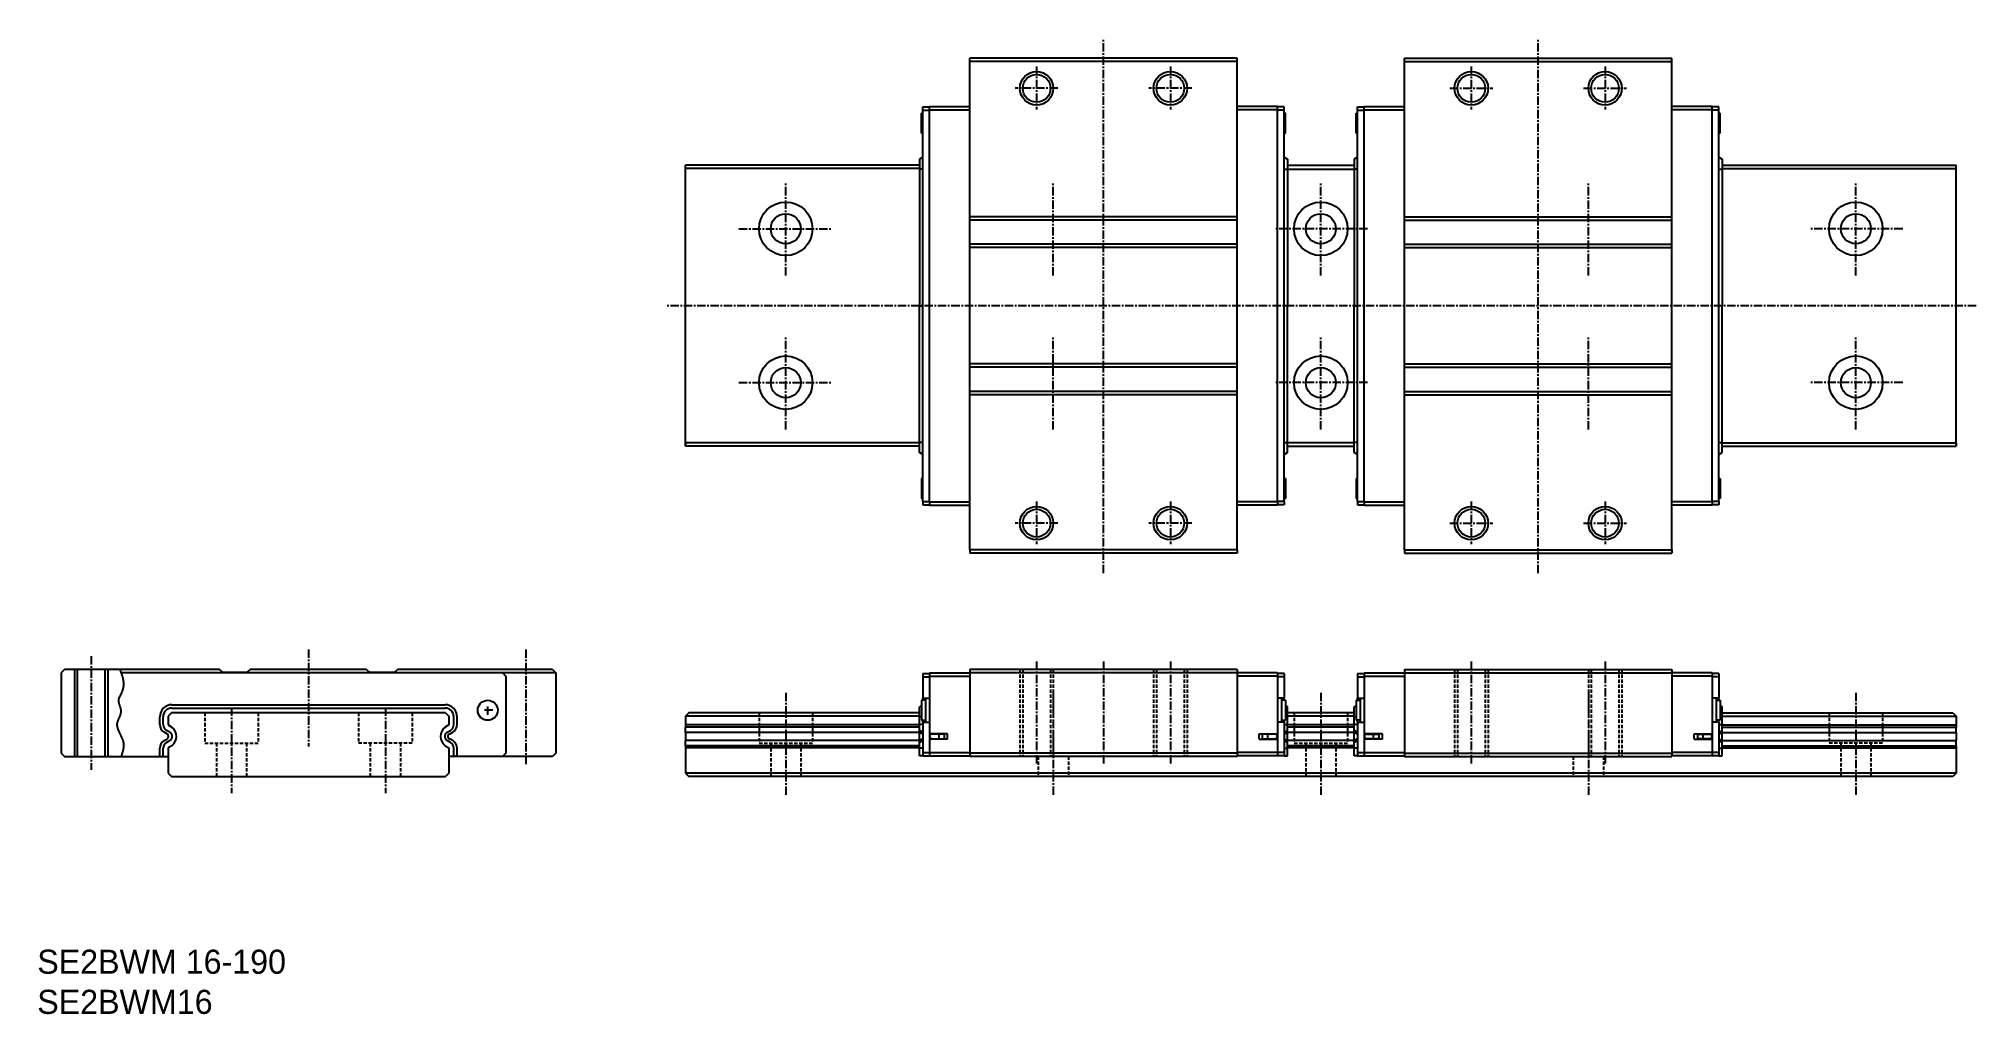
# Model space of a CAD drawing. Extents: x -7 to 283, y -9 to 137.
import ezdxf

# ---------------------------------------------------------------- set-up
doc = ezdxf.new("R2010")
doc.units = 0
doc.linetypes.add('CENTER', pattern=[2, 1.25, -0.25, 0.25, -0.25])
doc.linetypes.add('DASHED', pattern=[0.75, 0.5, -0.25])
doc.layers.get('0').update_dxf_attribs({"linetype": 'CONTINUOUS'})
doc.layers.add('CENTER', color=1, linetype='CENTER')

msp = doc.modelspace()

# ---------------------------------------------------------------- linework, layer by layer
at = {"color": 7, "linetype": 'CONTINUOUS'}
for p, q in [((172.5, 133.87), (132.5, 133.87)), ((132.5, 133.37), (132.5, 133.87)), ((132.5, 60.37), (132.5, 133.37)), ((172.5, 133.37), (132.5, 133.37)), ((172.5, 133.37), (172.5, 133.87)), ((172.5, 60.37), (172.5, 133.37)), ((197.5, 133.87), (237.5, 133.87)), ((197.5, 133.37), (197.5, 133.87)), ((197.5, 133.37), (237.5, 133.37)), ((197.5, 60.37), (197.5, 133.37)), ((237.5, 133.37), (237.5, 133.87)), ((237.5, 60.37), (237.5, 133.37)), ((125.3, 122.67), (125.3, 125.67)), ((125.5, 125.67), (125.3, 125.67)), ((125.5, 126.12), (125.5, 126.62)), ((125.5, 126.62), (126.5, 126.62)), ((125.5, 67.62), (125.5, 126.12)), ((125.5, 126.12), (126.5, 126.12)), ((126.5, 126.67), (132.5, 126.67)), ((126.5, 126.17), (126.5, 126.67)), ((126.5, 67.57), (126.5, 126.17)), ((126.5, 126.17), (132.5, 126.17)), ((178.5, 126.67), (172.5, 126.67)), ((178.5, 126.17), (172.5, 126.17)), ((178.5, 126.17), (178.5, 126.67)), ((179.5, 126.62), (178.5, 126.62)), ((178.5, 67.57), (178.5, 126.17)), ((179.5, 126.12), (178.5, 126.12)), ((179.5, 126.12), (179.5, 126.62)), ((179.5, 67.62), (179.5, 126.12)), ((179.7, 125.67), (179.5, 125.67)), ((179.7, 122.67), (179.7, 125.67)), ((190.3, 122.67), (190.3, 125.67)), ((190.3, 125.67), (190.5, 125.67)), ((190.5, 126.12), (190.5, 126.62)), ((190.5, 126.62), (191.5, 126.62)), ((190.5, 67.62), (190.5, 126.12)), ((190.5, 126.12), (191.5, 126.12)), ((191.5, 126.67), (197.5, 126.67)), ((191.5, 126.17), (191.5, 126.67)), ((191.5, 67.57), (191.5, 126.17)), ((191.5, 126.17), (197.5, 126.17)), ((243.5, 126.67), (237.5, 126.67)), ((243.5, 126.17), (237.5, 126.17)), ((243.5, 126.17), (243.5, 126.67)), ((244.5, 126.62), (243.5, 126.62)), ((243.5, 67.57), (243.5, 126.17)), ((244.5, 126.12), (243.5, 126.12)), ((244.5, 126.12), (244.5, 126.62)), ((244.5, 67.62), (244.5, 126.12)), ((244.5, 125.67), (244.7, 125.67)), ((244.7, 122.67), (244.7, 125.67)), ((125.3, 122.67), (125.5, 122.67)), ((179.5, 122.67), (179.7, 122.67)), ((190.5, 122.67), (190.3, 122.67)), ((244.7, 122.67), (244.5, 122.67)), ((125.5, 119.1), (125, 118.8)), ((125, 118.8), (125, 117.3)), ((179.5, 119.1), (180, 118.8)), ((180, 118.8), (180, 117.3)), ((190.5, 119.1), (190, 118.8)), ((190, 118.8), (190, 117.3)), ((244.5, 119.1), (245, 118.8)), ((245, 118.8), (245, 117.3)), ((90, 117.37), (90, 117.87)), ((90, 75.87), (90, 117.87)), ((125, 117.87), (90, 117.87)), ((125, 117.37), (90, 117.37)), ((125, 117.3), (125, 96.87)), ((125.5, 117.3), (125, 117.3)), ((179.5, 117.3), (180, 117.3)), ((180, 117.87), (190, 117.87)), ((180, 117.3), (180, 96.87)), ((180, 117.3), (190, 117.3)), ((190, 117.3), (190, 96.87)), ((190.5, 117.3), (190, 117.3)), ((244.5, 117.3), (245, 117.3)), ((245, 117.87), (280, 117.87)), ((245, 117.37), (280, 117.37)), ((245, 117.3), (245, 96.87)), ((280, 75.87), (280, 117.87)), ((280, 117.37), (280, 117.87)), ((172.5, 110.17), (132.5, 110.17)), ((197.5, 110.17), (237.5, 110.17)), ((172.5, 109.67), (132.5, 109.67)), ((197.5, 109.67), (237.5, 109.67)), ((172.5, 106.07), (132.5, 106.07)), ((172.5, 105.57), (132.5, 105.57)), ((197.5, 106.07), (237.5, 106.07)), ((197.5, 105.57), (237.5, 105.57)), ((125, 76.44), (125, 96.87)), ((125, 96.87), (125.5, 96.87)), ((180, 96.87), (179.5, 96.87)), ((180, 76.44), (180, 96.87)), ((190, 76.44), (190, 96.87)), ((190, 96.87), (190.5, 96.87)), ((245, 96.87), (244.5, 96.87)), ((245, 76.44), (245, 96.87)), ((172.5, 88.17), (132.5, 88.17)), ((172.5, 87.67), (132.5, 87.67)), ((197.5, 88.17), (237.5, 88.17)), ((197.5, 87.67), (237.5, 87.67)), ((172.5, 84.07), (132.5, 84.07)), ((197.5, 84.07), (237.5, 84.07)), ((172.5, 83.57), (132.5, 83.57)), ((197.5, 83.57), (237.5, 83.57)), ((90, 76.37), (90, 75.87)), ((125, 76.37), (90, 76.37)), ((125, 75.87), (90, 75.87)), ((125.5, 76.44), (125, 76.44)), ((125, 74.94), (125, 76.44)), ((179.5, 76.44), (180, 76.44)), ((180, 74.94), (180, 76.44)), ((180, 76.44), (190, 76.44)), ((180, 75.87), (190, 75.87)), ((190.5, 76.44), (190, 76.44)), ((190, 74.94), (190, 76.44)), ((244.5, 76.44), (245, 76.44)), ((245, 74.94), (245, 76.44)), ((245, 76.37), (280, 76.37)), ((245, 75.87), (280, 75.87)), ((280, 76.37), (280, 75.87)), ((125.5, 74.64), (125, 74.94)), ((179.5, 74.64), (180, 74.94)), ((190.5, 74.64), (190, 74.94)), ((244.5, 74.64), (245, 74.94)), ((125.5, 71.07), (125.3, 71.07)), ((125.3, 71.07), (125.3, 68.07)), ((179.7, 71.07), (179.5, 71.07)), ((179.7, 71.07), (179.7, 68.07)), ((190.3, 71.07), (190.3, 68.07)), ((190.3, 71.07), (190.5, 71.07)), ((244.5, 71.07), (244.7, 71.07)), ((244.7, 71.07), (244.7, 68.07)), ((125.3, 68.07), (125.5, 68.07)), ((125.5, 67.62), (125.5, 67.12)), ((125.5, 67.62), (126.5, 67.62)), ((125.5, 67.12), (126.5, 67.12)), ((126.5, 67.57), (132.5, 67.57)), ((126.5, 67.57), (126.5, 67.07)), ((126.5, 67.07), (132.5, 67.07)), ((178.5, 67.57), (172.5, 67.57)), ((178.5, 67.07), (172.5, 67.07)), ((179.5, 67.62), (178.5, 67.62)), ((178.5, 67.57), (178.5, 67.07)), ((179.5, 67.12), (178.5, 67.12)), ((179.5, 68.07), (179.7, 68.07)), ((179.5, 67.62), (179.5, 67.12)), ((190.5, 68.07), (190.3, 68.07)), ((190.5, 67.62), (191.5, 67.62)), ((190.5, 67.62), (190.5, 67.12)), ((190.5, 67.12), (191.5, 67.12)), ((191.5, 67.57), (197.5, 67.57)), ((191.5, 67.57), (191.5, 67.07)), ((191.5, 67.07), (197.5, 67.07)), ((243.5, 67.57), (237.5, 67.57)), ((243.5, 67.07), (237.5, 67.07)), ((244.5, 67.62), (243.5, 67.62)), ((243.5, 67.57), (243.5, 67.07)), ((244.5, 67.12), (243.5, 67.12)), ((244.7, 68.07), (244.5, 68.07)), ((244.5, 67.62), (244.5, 67.12)), ((172.5, 60.37), (132.5, 60.37)), ((132.5, 60.37), (132.5, 59.87)), ((172.5, 59.87), (132.5, 59.87)), ((172.5, 60.37), (172.5, 59.87)), ((197.5, 60.37), (237.5, 60.37)), ((197.5, 60.37), (197.5, 59.87)), ((197.5, 59.87), (237.5, 59.87)), ((237.5, 60.37), (237.5, 59.87)), ((-2.87, 42.5), (-3.37, 42)), ((-3.37, 42), (-3.37, 30)), ((20.33, 42.5), (-2.87, 42.5)), ((-0.93, 42.5), (-0.93, 29.5)), ((3.2, 42.5), (3.2, 29.5)), ((70.63, 42), (5.62, 42)), ((20.83, 42.05), (20.33, 42.5)), ((24.43, 42.05), (20.83, 42.05)), ((24.93, 42.5), (24.43, 42.05)), ((42.33, 42.5), (24.93, 42.5)), ((42.33, 42.5), (42.83, 42.05)), ((46.43, 42.05), (42.83, 42.05)), ((46.43, 42.05), (46.93, 42.5)), ((70.13, 42.5), (46.93, 42.5)), ((62.63, 42), (63.13, 41.5)), ((63.13, 41.5), (63.13, 30)), ((70.13, 42.5), (70.63, 42)), ((70.63, 42), (70.63, 30)), ((125.5, 41.9), (125.5, 41.4)), ((125.5, 41.9), (126.5, 41.9)), ((125.5, 41.4), (125.5, 38.2)), ((125.5, 41.4), (126.5, 41.4)), ((126.5, 42), (132.5, 42)), ((126.5, 42), (126.5, 41.5)), ((126.5, 41.5), (132.5, 41.5)), ((126.5, 41.5), (126.5, 32.9)), ((172.5, 42.5), (132.5, 42.5)), ((132.5, 42.5), (132.5, 42)), ((172.5, 42), (132.5, 42)), ((132.5, 42), (132.5, 30)), ((172.5, 42.5), (172.5, 42)), ((172.5, 42), (172.5, 30)), ((178.5, 42), (172.5, 42)), ((178.5, 41.5), (172.5, 41.5)), ((178.5, 42), (178.5, 41.5)), ((179.5, 41.9), (178.5, 41.9)), ((178.5, 41.5), (178.5, 32.9)), ((179.5, 41.4), (178.5, 41.4)), ((179.5, 41.9), (179.5, 41.4)), ((179.5, 41.4), (179.5, 38.2)), ((190.5, 41.9), (191.5, 41.9)), ((190.5, 41.9), (190.5, 41.4)), ((190.5, 41.4), (190.5, 38.2)), ((190.5, 41.4), (191.5, 41.4)), ((191.5, 42), (197.5, 42)), ((191.5, 42), (191.5, 41.5)), ((191.5, 41.5), (197.5, 41.5)), ((191.5, 41.5), (191.5, 32.9)), ((197.5, 42.5), (237.5, 42.5)), ((197.5, 42.5), (197.5, 42)), ((197.5, 42), (237.5, 42)), ((197.5, 42), (197.5, 30)), ((237.5, 42.5), (237.5, 42)), ((237.5, 42), (237.5, 30)), ((243.5, 42), (237.5, 42)), ((243.5, 41.5), (237.5, 41.5)), ((243.5, 42), (243.5, 41.5)), ((244.5, 41.9), (243.5, 41.9)), ((243.5, 41.5), (243.5, 32.9)), ((244.5, 41.4), (243.5, 41.4)), ((244.5, 41.9), (244.5, 41.4)), ((244.5, 41.4), (244.5, 38.2)), ((125.9, 37.9), (125.3, 37.9)), ((125.3, 37.9), (125.3, 34.9)), ((125.5, 37.9), (125.5, 38.2)), ((125.5, 38.2), (126.5, 38.2)), ((125.9, 38.2), (125.9, 34.6)), ((179.5, 38.2), (178.5, 38.2)), ((179.1, 38.2), (179.1, 34.6)), ((179.7, 37.9), (179.1, 37.9)), ((179.5, 37.9), (179.5, 38.2)), ((179.7, 37.9), (179.7, 34.9)), ((190.3, 37.9), (190.3, 34.9)), ((190.3, 37.9), (190.9, 37.9)), ((190.5, 38.2), (191.5, 38.2)), ((190.5, 37.9), (190.5, 38.2)), ((190.9, 38.2), (190.9, 34.6)), ((244.5, 38.2), (243.5, 38.2)), ((244.1, 38.2), (244.1, 34.6)), ((244.1, 37.9), (244.7, 37.9)), ((244.5, 37.9), (244.5, 38.2)), ((244.7, 37.9), (244.7, 34.9)), ((11.4, 34.26), (11.4, 35.43)), ((11.9, 34.26), (11.9, 35.43)), ((13.13, 36), (12.63, 35.5)), ((12.63, 35.5), (12.63, 34.22)), ((54.13, 36), (13.13, 36)), ((13.2, 37.23), (54.06, 37.23)), ((13.2, 36.73), (54.06, 36.73)), ((54.13, 36), (54.63, 35.5)), ((54.63, 35.5), (54.63, 34.22)), ((55.36, 34.26), (55.36, 35.43)), ((55.86, 34.26), (55.86, 35.43)), ((90.5, 36), (90, 35.5)), ((90, 35.5), (90, 34.22)), ((125, 35.5), (90, 35.5)), ((125, 36), (90.5, 36)), ((125.3, 37.11), (125, 36.93)), ((125, 35.43), (125, 36.93)), ((125.3, 35.43), (125, 35.43)), ((125, 34.26), (125, 35.43)), ((125.3, 34.9), (125.9, 34.9)), ((125.5, 34.6), (125.5, 34.9)), ((179.1, 34.9), (179.7, 34.9)), ((179.5, 34.6), (179.5, 34.9)), ((179.7, 37.11), (180, 36.93)), ((179.7, 35.43), (180, 35.43)), ((180, 35.43), (180, 36.93)), ((190, 36), (180, 36)), ((190, 35.5), (180, 35.5)), ((180, 34.26), (180, 35.43)), ((190.3, 37.11), (190, 36.93)), ((190, 35.43), (190, 36.93)), ((190.3, 35.43), (190, 35.43)), ((190, 34.26), (190, 35.43)), ((190.9, 34.9), (190.3, 34.9)), ((190.5, 34.6), (190.5, 34.9)), ((244.7, 34.9), (244.1, 34.9)), ((244.5, 34.6), (244.5, 34.9)), ((244.7, 37.11), (245, 36.93)), ((244.7, 35.43), (245, 35.43)), ((245, 35.43), (245, 36.93)), ((245, 36), (279.5, 36)), ((245, 35.5), (280, 35.5)), ((245, 34.26), (245, 35.43)), ((279.5, 36), (280, 35.5)), ((280, 35.5), (280, 34.22)), ((12.56, 32.85), (12.05, 33.14)), ((12.05, 31.86), (12.56, 32.15)), ((12.91, 33.11), (12.4, 33.4)), ((12.4, 31.6), (12.91, 31.89)), ((12.63, 34.22), (13.19, 33.9)), ((54.63, 34.22), (54.07, 33.9)), ((54.36, 33.11), (54.86, 33.4)), ((54.86, 31.6), (54.36, 31.89)), ((54.71, 32.85), (55.21, 33.14)), ((55.21, 31.86), (54.71, 32.15)), ((90, 34.22), (90, 33.9)), ((125, 34.22), (90, 34.22)), ((90, 33.1), (90, 33.9)), ((125, 33.9), (90, 33.9)), ((90, 33.1), (90, 31.9)), ((125, 33.1), (90, 33.1)), ((90, 31.1), (90, 31.9)), ((125, 31.9), (90, 31.9)), ((125.5, 34.26), (125, 34.26)), ((125, 33.4), (125, 34.26)), ((125, 33.11), (125, 33.4)), ((125.5, 33.14), (125, 33.4)), ((125, 31.89), (125, 33.11)), ((125.5, 32.85), (125, 33.11)), ((125.5, 32.15), (125, 31.89)), ((125, 31.6), (125, 31.89)), ((125.5, 34.6), (125.5, 30.1)), ((125.5, 34.6), (126.5, 34.6)), ((129.2, 32.9), (126.5, 32.9)), ((126.5, 32.9), (126.5, 32.1)), ((129.2, 32.1), (126.5, 32.1)), ((126.5, 32.1), (126.5, 30.1)), ((127.9, 32.85), (126.85, 32.85)), ((126.85, 32.15), (127.9, 32.15)), ((127.3, 32.85), (127.3, 32.9)), ((127.3, 32.1), (127.3, 32.15)), ((127.76, 32.85), (127.76, 32.9)), ((127.76, 32.1), (127.76, 32.15)), ((127.9, 32.85), (127.9, 32.15)), ((128.7, 32.85), (127.9, 32.85)), ((127.9, 32.15), (128.7, 32.15)), ((128.7, 32.85), (128.7, 32.15)), ((129.2, 32.1), (129.2, 32.9)), ((175.8, 32.1), (175.8, 32.9)), ((175.8, 32.9), (178.5, 32.9)), ((175.8, 32.1), (178.5, 32.1)), ((177.1, 32.85), (176.3, 32.85)), ((176.3, 32.15), (176.3, 32.85)), ((176.3, 32.15), (177.1, 32.15)), ((177.1, 32.15), (177.1, 32.85)), ((178.15, 32.85), (177.1, 32.85)), ((177.1, 32.15), (178.15, 32.15)), ((177.24, 32.85), (177.24, 32.9)), ((177.24, 32.1), (177.24, 32.15)), ((177.7, 32.85), (177.7, 32.9)), ((177.7, 32.1), (177.7, 32.15)), ((179.5, 34.6), (178.5, 34.6)), ((178.5, 32.9), (178.5, 32.1)), ((178.5, 32.1), (178.5, 30.1)), ((179.5, 34.6), (179.5, 30.1)), ((179.5, 34.26), (180, 34.26)), ((179.5, 33.14), (180, 33.4)), ((179.5, 32.85), (180, 33.11)), ((179.5, 32.15), (180, 31.89)), ((180, 33.4), (180, 34.26)), ((190, 34.22), (180, 34.22)), ((190, 33.9), (180, 33.9)), ((180, 33.11), (180, 33.4)), ((180, 31.89), (180, 33.11)), ((190, 33.1), (180, 33.1)), ((190, 31.9), (180, 31.9)), ((180, 31.6), (180, 31.89)), ((190.5, 34.26), (190, 34.26)), ((190, 33.4), (190, 34.26)), ((190, 33.11), (190, 33.4)), ((190.5, 33.14), (190, 33.4)), ((190, 31.89), (190, 33.11)), ((190.5, 32.85), (190, 33.11)), ((190.5, 32.15), (190, 31.89)), ((190, 31.6), (190, 31.89)), ((190.5, 34.6), (190.5, 30.1)), ((190.5, 34.6), (191.5, 34.6)), ((194.2, 32.9), (191.5, 32.9)), ((191.5, 32.9), (191.5, 32.1)), ((191.5, 32.1), (191.5, 30.1)), ((194.2, 32.1), (191.5, 32.1)), ((191.85, 32.85), (192.9, 32.85)), ((192.9, 32.15), (191.85, 32.15)), ((192.3, 32.85), (192.3, 32.9)), ((192.3, 32.1), (192.3, 32.15)), ((192.76, 32.85), (192.76, 32.9)), ((192.76, 32.1), (192.76, 32.15)), ((192.9, 32.15), (192.9, 32.85)), ((192.9, 32.85), (193.7, 32.85)), ((193.7, 32.15), (192.9, 32.15)), ((193.7, 32.15), (193.7, 32.85)), ((194.2, 32.1), (194.2, 32.9)), ((240.8, 32.9), (243.5, 32.9)), ((240.8, 32.1), (240.8, 32.9)), ((240.8, 32.1), (243.5, 32.1)), ((241.3, 32.85), (242.1, 32.85)), ((241.3, 32.85), (241.3, 32.15)), ((242.1, 32.15), (241.3, 32.15)), ((242.1, 32.85), (242.1, 32.15)), ((242.1, 32.85), (243.15, 32.85)), ((243.15, 32.15), (242.1, 32.15)), ((242.24, 32.85), (242.24, 32.9)), ((242.24, 32.1), (242.24, 32.15)), ((242.7, 32.85), (242.7, 32.9)), ((242.7, 32.1), (242.7, 32.15)), ((244.5, 34.6), (243.5, 34.6)), ((243.5, 32.9), (243.5, 32.1)), ((243.5, 32.1), (243.5, 30.1)), ((244.5, 34.6), (244.5, 30.1)), ((244.5, 34.26), (245, 34.26)), ((244.5, 33.14), (245, 33.4)), ((244.5, 32.85), (245, 33.11)), ((244.5, 32.15), (245, 31.89)), ((245, 33.4), (245, 34.26)), ((245, 34.22), (280, 34.22)), ((245, 33.9), (280, 33.9)), ((245, 33.11), (245, 33.4)), ((245, 31.89), (245, 33.11)), ((245, 33.1), (280, 33.1)), ((245, 31.9), (280, 31.9)), ((245, 31.6), (245, 31.89)), ((280, 34.22), (280, 33.9)), ((280, 33.1), (280, 33.9)), ((280, 33.1), (280, 31.9)), ((280, 31.1), (280, 31.9)), ((-3.37, 30), (-2.87, 29.5)), ((-2.87, 29.5), (12.63, 29.5)), ((11.4, 29.5), (11.4, 30.74)), ((11.9, 29.5), (11.9, 30.74)), ((13.19, 31.1), (12.63, 30.78)), ((12.63, 30.78), (12.63, 27)), ((54.07, 31.1), (54.63, 30.78)), ((54.63, 30.78), (54.63, 27)), ((70.13, 29.5), (54.63, 29.5)), ((55.36, 29.5), (55.36, 30.74)), ((55.86, 29.5), (55.86, 30.74)), ((63.13, 30), (62.63, 29.5)), ((70.63, 30), (70.13, 29.5)), ((90, 31.1), (90, 30.78)), ((125, 31.1), (90, 31.1)), ((90, 30.78), (90, 27)), ((125, 30.78), (90, 30.78)), ((125.5, 31.86), (125, 31.6)), ((125, 30.74), (125, 31.6)), ((125, 29.6), (125, 30.74)), ((125.5, 30.74), (125, 30.74)), ((125.5, 29.6), (125, 29.6)), ((125.5, 30.1), (126.5, 30.1)), ((125.5, 30.1), (125.5, 29.6)), ((125.5, 29.6), (126.5, 29.6)), ((126.5, 30.1), (132.5, 30.1)), ((126.5, 30.1), (126.5, 29.6)), ((126.5, 29.6), (132.5, 29.6)), ((172.5, 30), (132.5, 30)), ((132.5, 30), (132.5, 29.5)), ((172.5, 29.5), (132.5, 29.5)), ((178.5, 30.1), (172.5, 30.1)), ((172.5, 30), (172.5, 29.5)), ((178.5, 29.6), (172.5, 29.6)), ((178.5, 30.1), (178.5, 29.6)), ((179.5, 30.1), (178.5, 30.1)), ((179.5, 29.6), (178.5, 29.6)), ((179.5, 31.86), (180, 31.6)), ((179.5, 30.74), (180, 30.74)), ((179.5, 30.1), (179.5, 29.6)), ((179.5, 29.6), (180, 29.6)), ((180, 30.74), (180, 31.6)), ((190, 31.1), (180, 31.1)), ((190, 30.78), (180, 30.78)), ((180, 29.6), (180, 30.74)), ((190.5, 31.86), (190, 31.6)), ((190, 30.74), (190, 31.6)), ((190, 29.6), (190, 30.74)), ((190.5, 30.74), (190, 30.74)), ((190.5, 29.6), (190, 29.6)), ((190.5, 30.1), (191.5, 30.1)), ((190.5, 30.1), (190.5, 29.6)), ((190.5, 29.6), (191.5, 29.6)), ((191.5, 30.1), (197.5, 30.1)), ((191.5, 30.1), (191.5, 29.6)), ((191.5, 29.6), (197.5, 29.6)), ((197.5, 30), (237.5, 30)), ((197.5, 30), (197.5, 29.5)), ((197.5, 29.5), (237.5, 29.5)), ((243.5, 30.1), (237.5, 30.1)), ((237.5, 30), (237.5, 29.5)), ((243.5, 29.6), (237.5, 29.6)), ((243.5, 30.1), (243.5, 29.6)), ((244.5, 30.1), (243.5, 30.1)), ((244.5, 29.6), (243.5, 29.6)), ((244.5, 31.86), (245, 31.6)), ((244.5, 30.74), (245, 30.74)), ((244.5, 30.1), (244.5, 29.6)), ((244.5, 29.6), (245, 29.6)), ((245, 30.74), (245, 31.6)), ((245, 31.1), (280, 31.1)), ((245, 30.78), (280, 30.78)), ((245, 29.6), (245, 30.74)), ((280, 31.1), (280, 30.78)), ((280, 30.78), (280, 27)), ((12.63, 27), (13.13, 26.5)), ((13.13, 26.5), (54.13, 26.5)), ((54.63, 27), (54.13, 26.5)), ((280, 27), (90, 27)), ((90, 27), (90.5, 26.5)), ((279.5, 26.5), (90.5, 26.5)), ((280, 27), (279.5, 26.5))]:
    msp.add_line(p, q, dxfattribs=at)
at = {"color": 3, "linetype": 'CONTINUOUS'}
for p, q in [((-1.37, 42.5), (-1.37, 29.5)), ((3.63, 42.5), (3.63, 29.5))]:
    msp.add_line(p, q, dxfattribs=at)
at = {"color": 3, "linetype": 'DASHED'}
for p, q in [((140, 42.5), (140, 29.5)), ((140.43, 42.5), (140.43, 29.5)), ((144.57, 42.5), (144.57, 29.5)), ((145, 42.5), (145, 29.5)), ((160, 42.5), (160, 29.5)), ((160.43, 42.5), (160.43, 29.5)), ((164.57, 42.5), (164.57, 29.5)), ((165, 42.5), (165, 29.5)), ((205, 42.5), (205, 29.5)), ((205.43, 42.5), (205.43, 29.5)), ((209.57, 42.5), (209.57, 29.5)), ((210, 42.5), (210, 29.5)), ((225, 42.5), (225, 29.5)), ((225.43, 42.5), (225.43, 29.5)), ((229.57, 42.5), (229.57, 29.5)), ((230, 42.5), (230, 29.5)), ((18.13, 36), (18.13, 31.5)), ((26.13, 36), (26.13, 31.5)), ((41.13, 36), (41.13, 31.5)), ((49.13, 36), (49.13, 31.5)), ((101, 36), (101, 31.5)), ((109, 36), (109, 31.5)), ((181, 36), (181, 31.5)), ((189, 36), (189, 31.5)), ((261, 36), (261, 31.5)), ((269, 36), (269, 31.5)), ((18.13, 31.5), (26.13, 31.5)), ((19.88, 31.5), (19.88, 26.5)), ((24.38, 31.5), (24.38, 26.5)), ((49.13, 31.5), (41.13, 31.5)), ((42.88, 31.5), (42.88, 26.5)), ((47.38, 31.5), (47.38, 26.5)), ((101, 31.5), (109, 31.5)), ((102.75, 31.5), (102.75, 26.5)), ((107.25, 31.5), (107.25, 26.5)), ((142.75, 29.5), (142.75, 26.5)), ((147.25, 29.5), (147.25, 26.5)), ((181, 31.5), (189, 31.5)), ((182.75, 31.5), (182.75, 26.5)), ((187.25, 31.5), (187.25, 26.5)), ((222.75, 29.5), (222.75, 26.5)), ((227.25, 29.5), (227.25, 26.5)), ((269, 31.5), (261, 31.5)), ((262.75, 31.5), (262.75, 26.5)), ((267.25, 31.5), (267.25, 26.5))]:
    msp.add_line(p, q, dxfattribs=at)
at = {"color": 3}
msp.add_polyline3d([(5.43, 42.5, 0), (5.44, 42.47, 0), (5.45, 42.43, 0), (5.47, 42.4, 0), (5.48, 42.37, 0), (5.49, 42.33, 0), (5.51, 42.3, 0), (5.52, 42.27, 0), (5.53, 42.23, 0), (5.54, 42.2, 0), (5.56, 42.17, 0), (5.57, 42.13, 0), (5.58, 42.1, 0), (5.59, 42.07, 0), (5.61, 42.03, 0), (5.62, 42, 0), (5.63, 41.97, 0), (5.64, 41.93, 0), (5.65, 41.9, 0), (5.66, 41.87, 0), (5.68, 41.83, 0), (5.69, 41.8, 0), (5.7, 41.77, 0), (5.71, 41.73, 0), (5.72, 41.7, 0), (5.73, 41.66, 0), (5.74, 41.63, 0), (5.75, 41.6, 0), (5.76, 41.56, 0), (5.77, 41.53, 0), (5.78, 41.5, 0), (5.79, 41.46, 0), (5.8, 41.43, 0), (5.81, 41.39, 0), (5.82, 41.36, 0), (5.83, 41.33, 0), (5.84, 41.29, 0), (5.85, 41.26, 0), (5.86, 41.22, 0), (5.86, 41.19, 0), (5.87, 41.15, 0), (5.88, 41.12, 0), (5.89, 41.09, 0), (5.89, 41.05, 0), (5.9, 41.02, 0), (5.9, 40.98, 0), (5.91, 40.95, 0), (5.92, 40.91, 0), (5.92, 40.88, 0), (5.93, 40.84, 0), (5.93, 40.81, 0), (5.94, 40.77, 0), (5.94, 40.74, 0), (5.94, 40.7, 0), (5.95, 40.67, 0), (5.95, 40.63, 0), (5.95, 40.6, 0), (5.95, 40.56, 0), (5.96, 40.53, 0), (5.96, 40.49, 0), (5.96, 40.46, 0), (5.96, 40.42, 0), (5.96, 40.39, 0), (5.96, 40.35, 0), (5.96, 40.32, 0), (5.96, 40.28, 0), (5.96, 40.25, 0), (5.96, 40.21, 0), (5.96, 40.18, 0), (5.95, 40.14, 0), (5.95, 40.11, 0), (5.95, 40.07, 0), (5.95, 40.03, 0), (5.94, 40, 0), (5.94, 39.96, 0), (5.94, 39.93, 0), (5.93, 39.89, 0), (5.93, 39.86, 0), (5.92, 39.82, 0), (5.91, 39.79, 0), (5.91, 39.75, 0), (5.9, 39.72, 0), (5.89, 39.68, 0), (5.89, 39.65, 0), (5.88, 39.61, 0), (5.87, 39.58, 0), (5.86, 39.54, 0), (5.85, 39.51, 0), (5.85, 39.47, 0), (5.84, 39.44, 0), (5.83, 39.4, 0), (5.82, 39.37, 0), (5.8, 39.33, 0), (5.79, 39.3, 0), (5.78, 39.27, 0), (5.77, 39.23, 0), (5.76, 39.2, 0), (5.74, 39.16, 0), (5.73, 39.13, 0), (5.72, 39.1, 0), (5.7, 39.06, 0), (5.69, 39.03, 0), (5.67, 39, 0), (5.66, 38.96, 0), (5.64, 38.93, 0), (5.63, 38.9, 0), (5.61, 38.86, 0), (5.59, 38.83, 0), (5.58, 38.8, 0), (5.56, 38.76, 0), (5.54, 38.73, 0), (5.52, 38.7, 0), (5.51, 38.67, 0), (5.49, 38.63, 0), (5.47, 38.6, 0), (5.46, 38.57, 0), (5.44, 38.54, 0), (5.42, 38.51, 0), (5.41, 38.47, 0), (5.39, 38.44, 0), (5.37, 38.41, 0), (5.36, 38.38, 0), (5.34, 38.34, 0), (5.33, 38.31, 0), (5.32, 38.28, 0), (5.3, 38.25, 0), (5.29, 38.22, 0), (5.28, 38.18, 0), (5.27, 38.15, 0), (5.26, 38.12, 0), (5.25, 38.09, 0), (5.24, 38.05, 0), (5.24, 38.02, 0), (5.23, 37.99, 0), (5.22, 37.96, 0), (5.22, 37.92, 0), (5.22, 37.89, 0), (5.22, 37.86, 0), (5.22, 37.82, 0), (5.22, 37.79, 0), (5.22, 37.76, 0), (5.22, 37.72, 0), (5.23, 37.69, 0), (5.23, 37.66, 0), (5.24, 37.62, 0), (5.24, 37.59, 0), (5.25, 37.56, 0), (5.26, 37.52, 0), (5.27, 37.49, 0), (5.27, 37.45, 0), (5.28, 37.42, 0), (5.29, 37.38, 0), (5.3, 37.35, 0), (5.31, 37.32, 0), (5.33, 37.28, 0), (5.34, 37.25, 0), (5.35, 37.21, 0), (5.36, 37.18, 0), (5.37, 37.14, 0), (5.38, 37.11, 0), (5.4, 37.07, 0), (5.41, 37.04, 0), (5.42, 37.01, 0), (5.43, 36.97, 0), (5.44, 36.94, 0), (5.45, 36.9, 0), (5.46, 36.87, 0), (5.48, 36.83, 0), (5.49, 36.8, 0), (5.5, 36.76, 0), (5.51, 36.73, 0), (5.52, 36.69, 0), (5.52, 36.66, 0), (5.53, 36.62, 0), (5.54, 36.59, 0), (5.55, 36.55, 0), (5.55, 36.52, 0), (5.56, 36.48, 0), (5.56, 36.44, 0), (5.57, 36.41, 0), (5.57, 36.37, 0), (5.57, 36.34, 0), (5.57, 36.3, 0), (5.57, 36.27, 0), (5.57, 36.23, 0), (5.57, 36.2, 0), (5.57, 36.16, 0), (5.57, 36.13, 0), (5.56, 36.09, 0), (5.56, 36.06, 0), (5.55, 36.02, 0), (5.55, 35.99, 0), (5.54, 35.95, 0), (5.53, 35.92, 0), (5.53, 35.88, 0), (5.52, 35.85, 0), (5.51, 35.82, 0), (5.5, 35.78, 0), (5.49, 35.75, 0), (5.48, 35.71, 0), (5.47, 35.68, 0), (5.46, 35.64, 0), (5.45, 35.61, 0), (5.43, 35.57, 0), (5.42, 35.54, 0), (5.41, 35.51, 0), (5.4, 35.47, 0), (5.38, 35.44, 0), (5.37, 35.41, 0), (5.35, 35.37, 0), (5.34, 35.34, 0), (5.32, 35.31, 0), (5.31, 35.27, 0), (5.29, 35.24, 0), (5.28, 35.21, 0), (5.26, 35.17, 0), (5.25, 35.14, 0), (5.23, 35.11, 0), (5.22, 35.07, 0), (5.2, 35.04, 0), (5.19, 35.01, 0), (5.18, 34.97, 0), (5.16, 34.94, 0), (5.15, 34.91, 0), (5.13, 34.88, 0), (5.12, 34.84, 0), (5.11, 34.81, 0), (5.1, 34.78, 0), (5.08, 34.74, 0), (5.07, 34.71, 0), (5.06, 34.68, 0), (5.05, 34.64, 0), (5.04, 34.61, 0), (5.03, 34.58, 0), (5.03, 34.54, 0), (5.02, 34.51, 0), (5.01, 34.48, 0), (5.01, 34.44, 0), (5, 34.41, 0), (5, 34.38, 0), (5, 34.34, 0), (4.99, 34.31, 0), (4.99, 34.27, 0), (4.99, 34.24, 0), (4.99, 34.21, 0), (5, 34.17, 0), (5, 34.14, 0), (5, 34.1, 0), (5.01, 34.07, 0), (5.01, 34.03, 0), (5.02, 34, 0), (5.03, 33.96, 0), (5.03, 33.93, 0), (5.04, 33.89, 0), (5.05, 33.86, 0), (5.06, 33.83, 0), (5.07, 33.79, 0), (5.08, 33.76, 0), (5.09, 33.72, 0), (5.1, 33.69, 0), (5.11, 33.65, 0), (5.13, 33.62, 0), (5.14, 33.58, 0), (5.15, 33.55, 0), (5.17, 33.52, 0), (5.18, 33.48, 0), (5.19, 33.45, 0), (5.21, 33.41, 0), (5.22, 33.38, 0), (5.23, 33.34, 0), (5.25, 33.31, 0), (5.26, 33.28, 0), (5.28, 33.24, 0), (5.29, 33.21, 0), (5.31, 33.18, 0), (5.32, 33.14, 0), (5.34, 33.11, 0), (5.35, 33.08, 0), (5.37, 33.04, 0), (5.38, 33.01, 0), (5.4, 32.98, 0), (5.42, 32.94, 0), (5.43, 32.91, 0), (5.45, 32.88, 0), (5.46, 32.85, 0), (5.48, 32.81, 0), (5.49, 32.78, 0), (5.51, 32.75, 0), (5.52, 32.71, 0), (5.54, 32.68, 0), (5.56, 32.65, 0), (5.57, 32.62, 0), (5.59, 32.58, 0), (5.6, 32.55, 0), (5.62, 32.52, 0), (5.63, 32.49, 0), (5.65, 32.45, 0), (5.66, 32.42, 0), (5.67, 32.39, 0), (5.69, 32.36, 0), (5.7, 32.32, 0), (5.72, 32.29, 0), (5.73, 32.26, 0), (5.74, 32.23, 0), (5.76, 32.19, 0), (5.77, 32.16, 0), (5.78, 32.13, 0), (5.8, 32.1, 0), (5.81, 32.06, 0), (5.82, 32.03, 0), (5.83, 32, 0), (5.84, 31.97, 0), (5.85, 31.93, 0), (5.86, 31.9, 0), (5.87, 31.87, 0), (5.88, 31.84, 0), (5.89, 31.8, 0), (5.9, 31.77, 0), (5.91, 31.74, 0), (5.92, 31.7, 0), (5.93, 31.67, 0), (5.93, 31.64, 0), (5.94, 31.6, 0), (5.95, 31.57, 0), (5.95, 31.54, 0), (5.96, 31.51, 0), (5.96, 31.47, 0), (5.97, 31.44, 0), (5.97, 31.41, 0), (5.97, 31.37, 0), (5.98, 31.34, 0), (5.98, 31.3, 0), (5.98, 31.27, 0), (5.98, 31.24, 0), (5.98, 31.2, 0), (5.98, 31.17, 0), (5.98, 31.14, 0), (5.98, 31.1, 0), (5.98, 31.07, 0), (5.98, 31.03, 0), (5.98, 31, 0), (5.98, 30.97, 0), (5.97, 30.93, 0), (5.97, 30.9, 0), (5.97, 30.86, 0), (5.96, 30.83, 0), (5.96, 30.79, 0), (5.95, 30.76, 0), (5.95, 30.73, 0), (5.94, 30.69, 0), (5.94, 30.66, 0), (5.93, 30.62, 0), (5.92, 30.59, 0), (5.92, 30.55, 0), (5.91, 30.52, 0), (5.9, 30.48, 0), (5.89, 30.45, 0), (5.89, 30.41, 0), (5.88, 30.38, 0), (5.87, 30.34, 0), (5.86, 30.31, 0), (5.85, 30.27, 0), (5.84, 30.24, 0), (5.83, 30.2, 0), (5.82, 30.17, 0), (5.81, 30.13, 0), (5.8, 30.1, 0), (5.79, 30.06, 0), (5.78, 30.03, 0), (5.77, 29.99, 0), (5.76, 29.96, 0), (5.75, 29.92, 0), (5.74, 29.89, 0), (5.73, 29.85, 0), (5.72, 29.82, 0), (5.71, 29.78, 0), (5.7, 29.75, 0), (5.69, 29.71, 0), (5.68, 29.68, 0), (5.66, 29.64, 0), (5.65, 29.61, 0), (5.64, 29.57, 0), (5.63, 29.54, 0), (5.62, 29.5, 0)], dxfattribs=at)
at = {"color": 3, "linetype": 'CONTINUOUS'}
for centre in [(142.5, 129.37), (162.5, 129.37), (207.5, 129.37), (227.5, 129.37), (142.5, 64.37), (162.5, 64.37), (207.5, 64.37), (227.5, 64.37)]:
    msp.add_circle(centre, 2.5, dxfattribs=at)
at = {"color": 7, "linetype": 'CONTINUOUS'}
for centre, radius in [((142.5, 129.37), 2.07), ((162.5, 129.37), 2.07), ((207.5, 129.37), 2.07), ((227.5, 129.37), 2.07), ((105, 108.37), 4), ((105, 108.37), 2.25), ((185, 108.37), 4), ((185, 108.37), 2.25), ((265, 108.37), 4), ((265, 108.37), 2.25), ((105, 85.37), 4), ((105, 85.37), 2.25), ((185, 85.37), 4), ((185, 85.37), 2.25), ((265, 85.37), 4), ((265, 85.37), 2.25), ((142.5, 64.37), 2.07), ((162.5, 64.37), 2.07), ((207.5, 64.37), 2.07), ((227.5, 64.37), 2.07), ((60.43, 36.4), 1.5)]:
    msp.add_circle(centre, radius, dxfattribs=at)
for centre, radius, start, end in [((13.2, 35.43), 1.8, 90.0008, 179.9992), ((13.2, 35.43), 1.3, 90.0008, 179.9992), ((54.06, 35.43), 1.8, 0.0008, 89.9992), ((54.06, 35.43), 1.3, 0.0008, 89.9992), ((12.7, 34.26), 1.3, 180, 240), ((12.9, 34.26), 1, 180, 240), ((12.19, 32.5), 0.508, 316.9761, 43.0239), ((12.56, 32.5), 0.7, 300, 60), ((12.14, 32.5), 1.75, 306.8402, 53.1598), ((55.12, 32.5), 1.75, 126.8402, 233.1598), ((54.71, 32.5), 0.7, 120, 240), ((54.82, 32.5), 0.363, 107.4062, 252.5938), ((54.36, 34.26), 1, 300, 0), ((54.56, 34.26), 1.3, 300, 0), ((126.85, 32.5), 0.35, 90, 180), ((126.85, 32.5), 0.35, 180, 270), ((178.15, 32.5), 0.35, 0, 90), ((178.15, 32.5), 0.35, 270, 0), ((191.85, 32.5), 0.35, 90, 180), ((191.85, 32.5), 0.35, 180, 270), ((243.15, 32.5), 0.35, 0, 90), ((243.15, 32.5), 0.35, 270, 0), ((12.7, 30.74), 1.3, 120, 180), ((12.9, 30.74), 1, 120, 180), ((54.36, 30.74), 1, 0, 60), ((54.56, 30.74), 1.3, 0, 60)]:
    msp.add_arc(centre, radius, start, end, dxfattribs=at)
at = {"layer": 'CENTER', "color": 1, "linetype": 'CENTER'}
for p, q in [((152.5, 56.88), (152.5, 136.77)), ((217.5, 56.88), (217.5, 136.77)), ((142.5, 132.61), (142.5, 126.21)), ((162.5, 132.61), (162.5, 126.21)), ((207.5, 132.61), (207.5, 126.21)), ((227.5, 132.61), (227.5, 126.21)), ((145.7, 129.37), (139.3, 129.37)), ((165.7, 129.37), (159.3, 129.37)), ((204.3, 129.37), (210.7, 129.37)), ((224.3, 129.37), (230.7, 129.37)), ((105, 101.37), (105, 115.37)), ((145, 101.37), (145, 115.37)), ((185, 101.37), (185, 115.37)), ((225, 101.37), (225, 115.37)), ((265, 101.37), (265, 115.37)), ((98, 108.37), (112, 108.37)), ((192, 108.37), (178, 108.37)), ((272, 108.37), (258, 108.37)), ((283, 96.87), (87, 96.87)), ((105, 78.37), (105, 92.37)), ((145, 78.37), (145, 92.37)), ((185, 78.37), (185, 92.37)), ((225, 78.37), (225, 92.37)), ((265, 78.37), (265, 92.37)), ((98, 85.37), (112, 85.37)), ((192, 85.37), (178, 85.37)), ((272, 85.37), (258, 85.37)), ((142.5, 67.61), (142.5, 61.21)), ((162.5, 67.61), (162.5, 61.21)), ((207.5, 67.61), (207.5, 61.21)), ((227.5, 67.61), (227.5, 61.21)), ((145.7, 64.37), (139.3, 64.37)), ((165.7, 64.37), (159.3, 64.37)), ((204.3, 64.37), (210.7, 64.37)), ((224.3, 64.37), (230.7, 64.37)), ((1.13, 44.5), (1.13, 27.5)), ((33.63, 45.5), (33.63, 31)), ((66.13, 45.5), (66.13, 28.35)), ((142.5, 43.71), (142.5, 28.26)), ((152.5, 43.71), (152.5, 28.29)), ((162.5, 43.71), (162.5, 28.26)), ((207.5, 43.71), (207.5, 28.26)), ((227.5, 43.71), (227.5, 28.26)), ((105, 39), (105, 23.5)), ((145, 39), (145, 23.5)), ((185, 39), (185, 23.5)), ((225, 39), (225, 23.5)), ((225, 39), (225, 23.5)), ((265, 39), (265, 23.5)), ((22.13, 36.83), (22.13, 24.03)), ((45.13, 36.83), (45.13, 24.03)), ((61.22, 36.4), (59.75, 36.4)), ((60.43, 35.7), (60.43, 37.11))]:
    msp.add_line(p, q, dxfattribs=at)

# ---------------------------------------------------------------- texts
at = {"color": 7, "linetype": 'CONTINUOUS'}
for s, p in [('SE2BWM 16-190', (-6.92, -2.98)), ('SE2BWM16', (-6.92, -8.98))]:
    msp.add_text(s, height=3.6, dxfattribs=at).set_placement(p)

doc.saveas('drawing.dxf')
